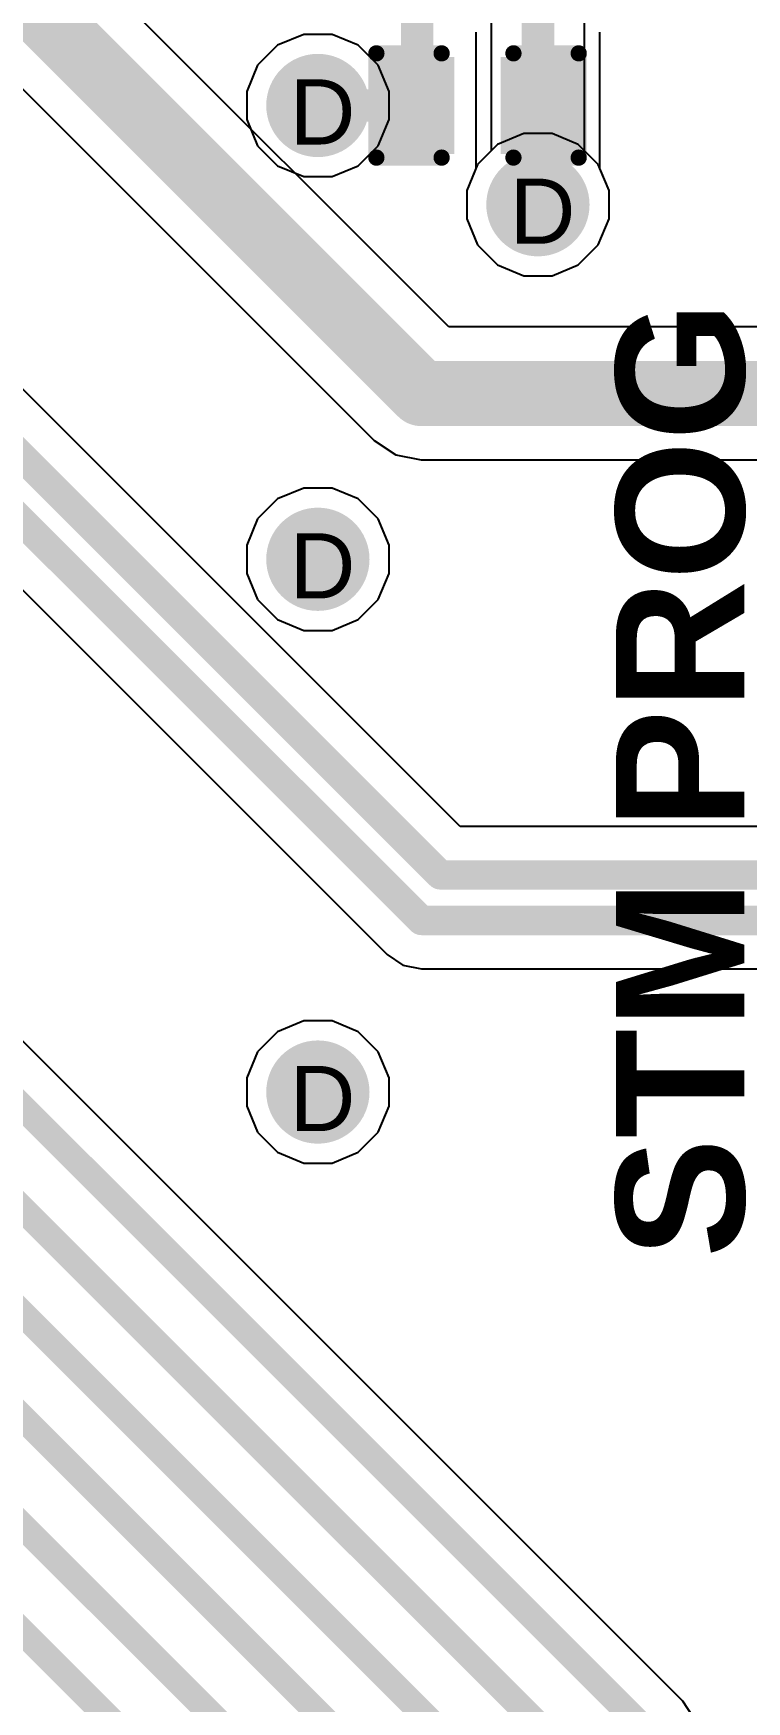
# Model space of a CAD drawing. Header units: inches. Extents: x 0 to 5032, y 0 to 5323.
# Drawn here: x 183.66 to 189.22, y 48.56 to 61.55 of the extents above; entities that cross this region are included whole.
import ezdxf

# ---------------------------------------------------------------- set-up
doc = ezdxf.new("R2010")
doc.units = ezdxf.units.IN
for name, color, linetype in [('Bottom Layer', 5, 'Continuous'), ('Bottom Solder', 6, 'Continuous'), ('Drill Drawing', 1, 'Continuous'), ('Layer 1', 16, 'Continuous'), ('Layer 2', 76, 'Continuous'), ('Top Layer', 1, 'Continuous'), ('Top Overlay', 2, 'Continuous'), ('Top Paste', 8, 'Continuous'), ('Top Solder', 216, 'Continuous'), ('Via Holes', 16, 'Continuous')]:
    doc.layers.add(name, color=color, linetype=linetype)
doc.styles.add('Arial', font='', dxfattribs={"height": 0.2})
doc.styles.add('Arial_Bold', font='', dxfattribs={"height": 0.2})
doc.styles.get('Arial').set_extended_font_data('Arial')
doc.styles.get('Arial_Bold').set_extended_font_data('Arial', bold=True)

# ---------------------------------------------------------------- blocks, each defined once
blk = doc.blocks.new('C___0402_464')
at = {"layer": 'Top Layer'}
for points in [[(-0.699, -0.318), (-0.699, 0.318), (-0.241, 0.318), (-0.241, -0.318)], [(0.241, -0.318), (0.241, 0.318), (0.699, 0.318), (0.699, -0.318)]]:
    blk.add_hatch(color=1, dxfattribs=at).paths.add_polyline_path(points)
at = {"layer": 'Top Paste'}
for points in [[(-0.699, -0.318), (-0.699, 0.318), (-0.241, 0.318), (-0.241, -0.318)], [(0.241, -0.318), (0.241, 0.318), (0.699, 0.318), (0.699, -0.318)]]:
    blk.add_hatch(color=8, dxfattribs=at).paths.add_polyline_path(points)
at = {"layer": 'Top Solder'}
for points in [[(-0.758, -0.377), (-0.758, 0.377), (-0.181, 0.377), (-0.181, -0.377)], [(0.181, -0.377), (0.181, 0.377), (0.758, 0.377), (0.758, -0.377)]]:
    blk.add_hatch(color=216, dxfattribs=at).paths.add_polyline_path(points)
at = {"layer": 'Top Overlay'}
for points in [[(-0.787, -0.406, 0.127, 0.127, 0), (-0.787, 0.406, 0.127, 0.127, 0)], [(-0.787, 0.406, 0.127, 0.127, 0), (-0.279, 0.406, 0.127, 0.127, 0)], [(0.279, 0.406, 0.127, 0.127, 0), (0.787, 0.406, 0.127, 0.127, 0)], [(0.787, -0.406, 0.127, 0.127, 0), (0.787, 0.406, 0.127, 0.127, 0)], [(-0.787, -0.406, 0.127, 0.127, 0), (-0.279, -0.406, 0.127, 0.127, 0)], [(0.279, -0.406, 0.127, 0.127, 0), (0.787, -0.406, 0.127, 0.127, 0)]]:
    blk.add_lwpolyline(points, format="xyseb", dxfattribs=at)
for points in [[(-0.819, 0.406, 0.0635, 0.0635, 1), (-0.756, 0.406, 0.0635, 0.0635, 1)], [(-0.819, 0.406, 0.0635, 0.0635, 1), (-0.756, 0.406, 0.0635, 0.0635, 1)], [(-0.311, 0.406, 0.0635, 0.0635, 1), (-0.248, 0.406, 0.0635, 0.0635, 1)], [(0.248, 0.406, 0.0635, 0.0635, 1), (0.311, 0.406, 0.0635, 0.0635, 1)], [(0.756, 0.406, 0.0635, 0.0635, 1), (0.819, 0.406, 0.0635, 0.0635, 1)], [(0.756, 0.406, 0.0635, 0.0635, 1), (0.819, 0.406, 0.0635, 0.0635, 1)], [(-0.819, -0.406, 0.0635, 0.0635, 1), (-0.756, -0.406, 0.0635, 0.0635, 1)], [(-0.819, -0.406, 0.0635, 0.0635, 1), (-0.756, -0.406, 0.0635, 0.0635, 1)], [(-0.311, -0.406, 0.0635, 0.0635, 1), (-0.248, -0.406, 0.0635, 0.0635, 1)], [(0.248, -0.406, 0.0635, 0.0635, 1), (0.311, -0.406, 0.0635, 0.0635, 1)], [(0.756, -0.406, 0.0635, 0.0635, 1), (0.819, -0.406, 0.0635, 0.0635, 1)], [(0.756, -0.406, 0.0635, 0.0635, 1), (0.819, -0.406, 0.0635, 0.0635, 1)]]:
    blk.add_lwpolyline(points, format="xyseb", close=True, dxfattribs=at)

msp = doc.modelspace()

# ---------------------------------------------------------------- hatches: boundary and pattern name
at = {"layer": 'Bottom Layer'}
h = msp.add_hatch(color=5, dxfattribs=at)
edge = h.paths.add_edge_path()
edge.add_arc((185.879, 60.988), 0.3, 0, 360)
h = msp.add_hatch(color=5, dxfattribs=at)
edge = h.paths.add_edge_path()
edge.add_arc((187.592, 60.215), 0.3, 0, 360)
h = msp.add_hatch(color=5, dxfattribs=at)
edge = h.paths.add_edge_path()
edge.add_arc((185.879, 57.454), 0.3, 0, 360)
h = msp.add_hatch(color=5, dxfattribs=at)
edge = h.paths.add_edge_path()
edge.add_arc((185.879, 53.305), 0.3, 0, 360)
at = {"layer": 'Bottom Solder'}
h = msp.add_hatch(color=6, dxfattribs=at)
edge = h.paths.add_edge_path()
edge.add_arc((185.879, 60.988), 0.402, 0, 360)
h = msp.add_hatch(color=6, dxfattribs=at)
edge = h.paths.add_edge_path()
edge.add_arc((187.592, 60.215), 0.402, 0, 360)
h = msp.add_hatch(color=6, dxfattribs=at)
edge = h.paths.add_edge_path()
edge.add_arc((185.879, 57.454), 0.402, 0, 360)
h = msp.add_hatch(color=6, dxfattribs=at)
edge = h.paths.add_edge_path()
edge.add_arc((185.879, 53.305), 0.402, 0, 360)
at = {"layer": 'Layer 1'}
h = msp.add_hatch(color=16, dxfattribs=at)
edge = h.paths.add_edge_path()
edge.add_arc((185.879, 60.988), 0.3, 0, 360)
h = msp.add_hatch(color=16, dxfattribs=at)
edge = h.paths.add_edge_path()
edge.add_arc((187.592, 60.215), 0.3, 0, 360)
h = msp.add_hatch(color=16, dxfattribs=at)
edge = h.paths.add_edge_path()
edge.add_arc((185.879, 57.454), 0.3, 0, 360)
h = msp.add_hatch(color=16, dxfattribs=at)
edge = h.paths.add_edge_path()
edge.add_arc((185.879, 53.305), 0.3, 0, 360)
at = {"layer": 'Layer 2'}
h = msp.add_hatch(color=76, dxfattribs=at)
edge = h.paths.add_edge_path()
edge.add_arc((185.879, 60.988), 0.3, 0, 360)
h = msp.add_hatch(color=76, dxfattribs=at)
edge = h.paths.add_edge_path()
edge.add_arc((187.592, 60.215), 0.3, 0, 360)
h = msp.add_hatch(color=76, dxfattribs=at)
edge = h.paths.add_edge_path()
edge.add_arc((185.879, 57.454), 0.3, 0, 360)
h = msp.add_hatch(color=76, dxfattribs=at)
edge = h.paths.add_edge_path()
edge.add_arc((185.879, 53.305), 0.3, 0, 360)
at = {"layer": 'Top Layer'}
h = msp.add_hatch(color=1, dxfattribs=at)
edge = h.paths.add_edge_path()
edge.add_arc((185.879, 60.988), 0.3, 0, 360)
h = msp.add_hatch(color=1, dxfattribs=at)
edge = h.paths.add_edge_path()
edge.add_arc((187.592, 60.215), 0.3, 0, 360)
h = msp.add_hatch(color=1, dxfattribs=at)
edge = h.paths.add_edge_path()
edge.add_arc((185.879, 57.454), 0.3, 0, 360)
h = msp.add_hatch(color=1, dxfattribs=at)
edge = h.paths.add_edge_path()
edge.add_arc((185.879, 53.305), 0.3, 0, 360)
at = {"layer": 'Top Solder'}
h = msp.add_hatch(color=216, dxfattribs=at)
edge = h.paths.add_edge_path()
edge.add_arc((185.879, 60.988), 0.402, 0, 360)
h = msp.add_hatch(color=216, dxfattribs=at)
edge = h.paths.add_edge_path()
edge.add_arc((187.592, 60.215), 0.402, 0, 360)
h = msp.add_hatch(color=216, dxfattribs=at)
edge = h.paths.add_edge_path()
edge.add_arc((185.879, 57.454), 0.402, 0, 360)
h = msp.add_hatch(color=216, dxfattribs=at)
edge = h.paths.add_edge_path()
edge.add_arc((185.879, 53.305), 0.402, 0, 360)
at = {"layer": 'Via Holes'}
h = msp.add_hatch(color=7, dxfattribs=at)
edge = h.paths.add_edge_path()
edge.add_arc((185.879, 60.988), 0.15, 0, 360)
h = msp.add_hatch(color=7, dxfattribs=at)
edge = h.paths.add_edge_path()
edge.add_arc((187.592, 60.215), 0.15, 0, 360)
h = msp.add_hatch(color=7, dxfattribs=at)
edge = h.paths.add_edge_path()
edge.add_arc((185.879, 57.454), 0.15, 0, 360)
h = msp.add_hatch(color=7, dxfattribs=at)
edge = h.paths.add_edge_path()
edge.add_arc((185.879, 53.305), 0.15, 0, 360)

# ---------------------------------------------------------------- linework, layer by layer
at = {"layer": 'Bottom Layer'}
for p, q in [((187.954, 60.636), (187.954, 66.38)), ((187.229, 66.23), (187.229, 60.636)), ((187.229, 60.636), (187.122, 60.529)), ((188.061, 60.529), (187.954, 60.636)), ((187.122, 60.529), (187.038, 60.326)), ((188.146, 60.326), (188.061, 60.529)), ((187.038, 60.326), (187.038, 60.105)), ((188.146, 60.105), (188.146, 60.326)), ((187.038, 60.105), (187.122, 59.902)), ((188.061, 59.902), (188.146, 60.105)), ((187.122, 59.902), (187.278, 59.746)), ((187.906, 59.746), (188.061, 59.902)), ((187.278, 59.746), (187.482, 59.661)), ((187.482, 59.661), (187.702, 59.661)), ((187.702, 59.661), (187.906, 59.746))]:
    msp.add_line(p, q, dxfattribs=at)
msp.add_lwpolyline([(187.592, 60.215, 0.203, 0.203, 0), (187.592, 66.38, 0.203, 0.203, 0)], format="xyseb", dxfattribs=at)
msp.add_lwpolyline([(187.541, 60.215, 0.102, 0.102, 1), (187.643, 60.215, 0.102, 0.102, 1)], format="xyseb", close=True, dxfattribs=at)
at = {"layer": 'Layer 1'}
for p, q in [((187.278, 60.685), (187.122, 60.529)), ((187.482, 60.769), (187.278, 60.685)), ((187.702, 60.769), (187.482, 60.769)), ((187.906, 60.685), (187.702, 60.769)), ((188.061, 60.529), (187.906, 60.685)), ((187.122, 60.529), (187.038, 60.326)), ((188.146, 60.326), (188.061, 60.529)), ((187.038, 60.326), (187.038, 60.105)), ((188.146, 60.105), (188.146, 60.326)), ((187.038, 60.105), (187.122, 59.902)), ((188.061, 59.902), (188.146, 60.105)), ((187.122, 59.902), (187.278, 59.746)), ((187.906, 59.746), (188.061, 59.902)), ((187.278, 59.746), (187.482, 59.661)), ((187.482, 59.661), (187.702, 59.661)), ((187.702, 59.661), (187.906, 59.746))]:
    msp.add_line(p, q, dxfattribs=at)
at = {"layer": 'Layer 2'}
for p, q in [((185.565, 61.458), (185.409, 61.302)), ((185.769, 61.542), (185.565, 61.458)), ((185.989, 61.542), (185.769, 61.542)), ((186.193, 61.458), (185.989, 61.542)), ((186.349, 61.302), (186.193, 61.458)), ((185.409, 61.302), (185.325, 61.098)), ((186.433, 61.098), (186.349, 61.302)), ((185.325, 61.098), (185.325, 60.878)), ((186.433, 60.878), (186.433, 61.098)), ((185.325, 60.878), (185.409, 60.674)), ((186.349, 60.674), (186.433, 60.878)), ((185.409, 60.674), (185.565, 60.519)), ((186.193, 60.519), (186.349, 60.674)), ((187.278, 60.685), (187.122, 60.529)), ((187.482, 60.769), (187.278, 60.685)), ((187.702, 60.769), (187.482, 60.769)), ((187.906, 60.685), (187.702, 60.769)), ((188.061, 60.529), (187.906, 60.685)), ((185.565, 60.519), (185.769, 60.434)), ((185.769, 60.434), (185.989, 60.434)), ((185.989, 60.434), (186.193, 60.519)), ((187.122, 60.529), (187.038, 60.326)), ((188.146, 60.326), (188.061, 60.529)), ((187.038, 60.326), (187.038, 60.105)), ((188.146, 60.105), (188.146, 60.326)), ((187.038, 60.105), (187.122, 59.902)), ((188.061, 59.902), (188.146, 60.105)), ((187.122, 59.902), (187.278, 59.746)), ((187.906, 59.746), (188.061, 59.902)), ((187.278, 59.746), (187.482, 59.661)), ((187.482, 59.661), (187.702, 59.661)), ((187.702, 59.661), (187.906, 59.746)), ((185.769, 58.008), (185.565, 57.924)), ((185.989, 58.008), (185.769, 58.008)), ((186.193, 57.924), (185.989, 58.008)), ((185.565, 57.924), (185.409, 57.768)), ((186.349, 57.768), (186.193, 57.924)), ((185.409, 57.768), (185.325, 57.564)), ((186.433, 57.564), (186.349, 57.768)), ((185.325, 57.564), (185.325, 57.344)), ((186.433, 57.344), (186.433, 57.564)), ((185.325, 57.344), (185.409, 57.14)), ((186.349, 57.14), (186.433, 57.344)), ((185.409, 57.14), (185.565, 56.984)), ((186.193, 56.984), (186.349, 57.14)), ((185.565, 56.984), (185.769, 56.9)), ((185.989, 56.9), (186.193, 56.984)), ((185.769, 56.9), (185.989, 56.9)), ((185.769, 53.859), (185.565, 53.775)), ((185.989, 53.859), (185.769, 53.859)), ((186.193, 53.775), (185.989, 53.859)), ((185.565, 53.775), (185.409, 53.619)), ((186.349, 53.619), (186.193, 53.775)), ((185.409, 53.619), (185.325, 53.416)), ((186.433, 53.416), (186.349, 53.619)), ((185.325, 53.416), (185.325, 53.195)), ((186.433, 53.195), (186.433, 53.416)), ((185.325, 53.195), (185.409, 52.992)), ((186.349, 52.992), (186.433, 53.195)), ((185.409, 52.992), (185.565, 52.836)), ((186.193, 52.836), (186.349, 52.992)), ((185.565, 52.836), (185.769, 52.751)), ((185.769, 52.751), (185.989, 52.751)), ((185.989, 52.751), (186.193, 52.836))]:
    msp.add_line(p, q, dxfattribs=at)
at = {"layer": 'Top Layer'}
for p, q in [((186.899, 59.263), (181.331, 64.831)), ((180.75, 63.947), (186.318, 58.379)), ((187.109, 61.56), (187.109, 60.498)), ((188.074, 60.498), (188.074, 61.56)), ((186.988, 55.372), (181.07, 61.29)), ((187.109, 60.498), (187.038, 60.326)), ((188.146, 60.326), (188.074, 60.498)), ((180.501, 60.293), (186.419, 54.375)), ((187.038, 60.326), (187.038, 60.105)), ((188.146, 60.105), (188.146, 60.326)), ((187.038, 60.105), (187.122, 59.902)), ((188.061, 59.902), (188.146, 60.105)), ((187.122, 59.902), (187.278, 59.746)), ((187.906, 59.746), (188.061, 59.902)), ((187.278, 59.746), (187.482, 59.661)), ((187.482, 59.661), (187.702, 59.661)), ((187.702, 59.661), (187.906, 59.746)), ((189.741, 59.263), (186.899, 59.263)), ((188.721, 48.561), (178.433, 58.848)), ((186.318, 58.379), (186.486, 58.267)), ((186.486, 58.267), (186.684, 58.228)), ((186.684, 58.228), (186.684, 58.228)), ((186.684, 58.228), (190.379, 58.228)), ((190.862, 55.372), (186.988, 55.372)), ((186.419, 54.375), (186.541, 54.294)), ((186.541, 54.294), (186.685, 54.265)), ((186.685, 54.265), (190.862, 54.265)), ((188.799, 48.443), (188.721, 48.561)), ((188.721, 48.561), (188.721, 48.561))]:
    msp.add_line(p, q, dxfattribs=at)
for points in [[(186.652, 60.988, 0.254, 0.254, 0), (186.652, 65.377, 0.254, 0.254, 0)], [(187.592, 60.988, 0.254, 0.254, 0), (187.592, 65.377, 0.254, 0.254, 0)], [(180.965, 64.465, 0.508, 0.508, 0), (186.684, 58.745, 0.508, 0.508, 0)], [(180.804, 61.024, 0.229, 0.229, 0), (186.832, 54.996, 0.229, 0.229, 0)], [(185.879, 60.988, 0.254, 0.254, 0), (186.652, 60.988, 0.254, 0.254, 0)], [(187.592, 60.215, 0.254, 0.254, 0), (187.592, 60.988, 0.254, 0.254, 0)], [(180.657, 60.669, 0.229, 0.229, 0), (186.685, 54.641, 0.229, 0.229, 0)], [(186.684, 58.745, 0.508, 0.508, 0), (190.379, 58.745, 0.508, 0.508, 0)], [(178.177, 58.592, 0.203, 0.203, 0), (188.464, 48.304, 0.203, 0.203, 0)], [(177.993, 57.982, 0.203, 0.203, 0), (187.896, 48.079, 0.203, 0.203, 0)], [(177.718, 57.442, 0.203, 0.203, 0), (187.377, 47.782, 0.203, 0.203, 0)], [(177.383, 56.967, 0.203, 0.203, 0), (186.816, 47.533, 0.203, 0.203, 0)], [(177.057, 56.45, 0.203, 0.203, 0), (186.259, 47.248, 0.203, 0.203, 0)], [(176.76, 55.921, 0.203, 0.203, 0), (185.675, 47.006, 0.203, 0.203, 0)], [(186.832, 54.996, 0.229, 0.229, 0), (191.018, 54.996, 0.229, 0.229, 0)], [(186.685, 54.641, 0.229, 0.229, 0), (191.018, 54.641, 0.229, 0.229, 0)]]:
    msp.add_lwpolyline(points, format="xyseb", dxfattribs=at)
for points in [[(185.816, 60.988, 0.127, 0.127, 1), (185.943, 60.988, 0.127, 0.127, 1)], [(186.588, 60.988, 0.127, 0.127, 1), (186.715, 60.988, 0.127, 0.127, 1)], [(186.588, 60.988, 0.127, 0.127, 1), (186.715, 60.988, 0.127, 0.127, 1)], [(187.528, 60.988, 0.127, 0.127, 1), (187.655, 60.988, 0.127, 0.127, 1)], [(187.528, 60.988, 0.127, 0.127, 1), (187.655, 60.988, 0.127, 0.127, 1)], [(187.528, 60.215, 0.127, 0.127, 1), (187.655, 60.215, 0.127, 0.127, 1)], [(186.557, 58.745, 0.254, 0.254, 1), (186.811, 58.745, 0.254, 0.254, 1)], [(186.557, 58.745, 0.254, 0.254, 1), (186.811, 58.745, 0.254, 0.254, 1)], [(186.775, 54.996, 0.114, 0.114, 1), (186.889, 54.996, 0.114, 0.114, 1)], [(186.775, 54.996, 0.114, 0.114, 1), (186.889, 54.996, 0.114, 0.114, 1)], [(186.628, 54.641, 0.114, 0.114, 1), (186.742, 54.641, 0.114, 0.114, 1)], [(186.628, 54.641, 0.114, 0.114, 1), (186.742, 54.641, 0.114, 0.114, 1)]]:
    msp.add_lwpolyline(points, format="xyseb", close=True, dxfattribs=at)

# ---------------------------------------------------------------- block references
msp.add_blockref('C___0402_464', (187.122, 60.988))

# ---------------------------------------------------------------- texts
at = {"layer": 'Drill Drawing', "style": 'Arial'}
for p in [(185.659, 60.684), (187.372, 59.911), (185.659, 57.149), (185.659, 53.001)]:
    msp.add_text('D', height=0.508, dxfattribs=at).set_placement(p)
at = {"layer": 'Top Overlay', "style": 'Arial_Bold'}
msp.add_text('STM PROG', height=1, rotation=90, dxfattribs=at).set_placement((189.199, 52.014))

doc.saveas('drawing.dxf')
